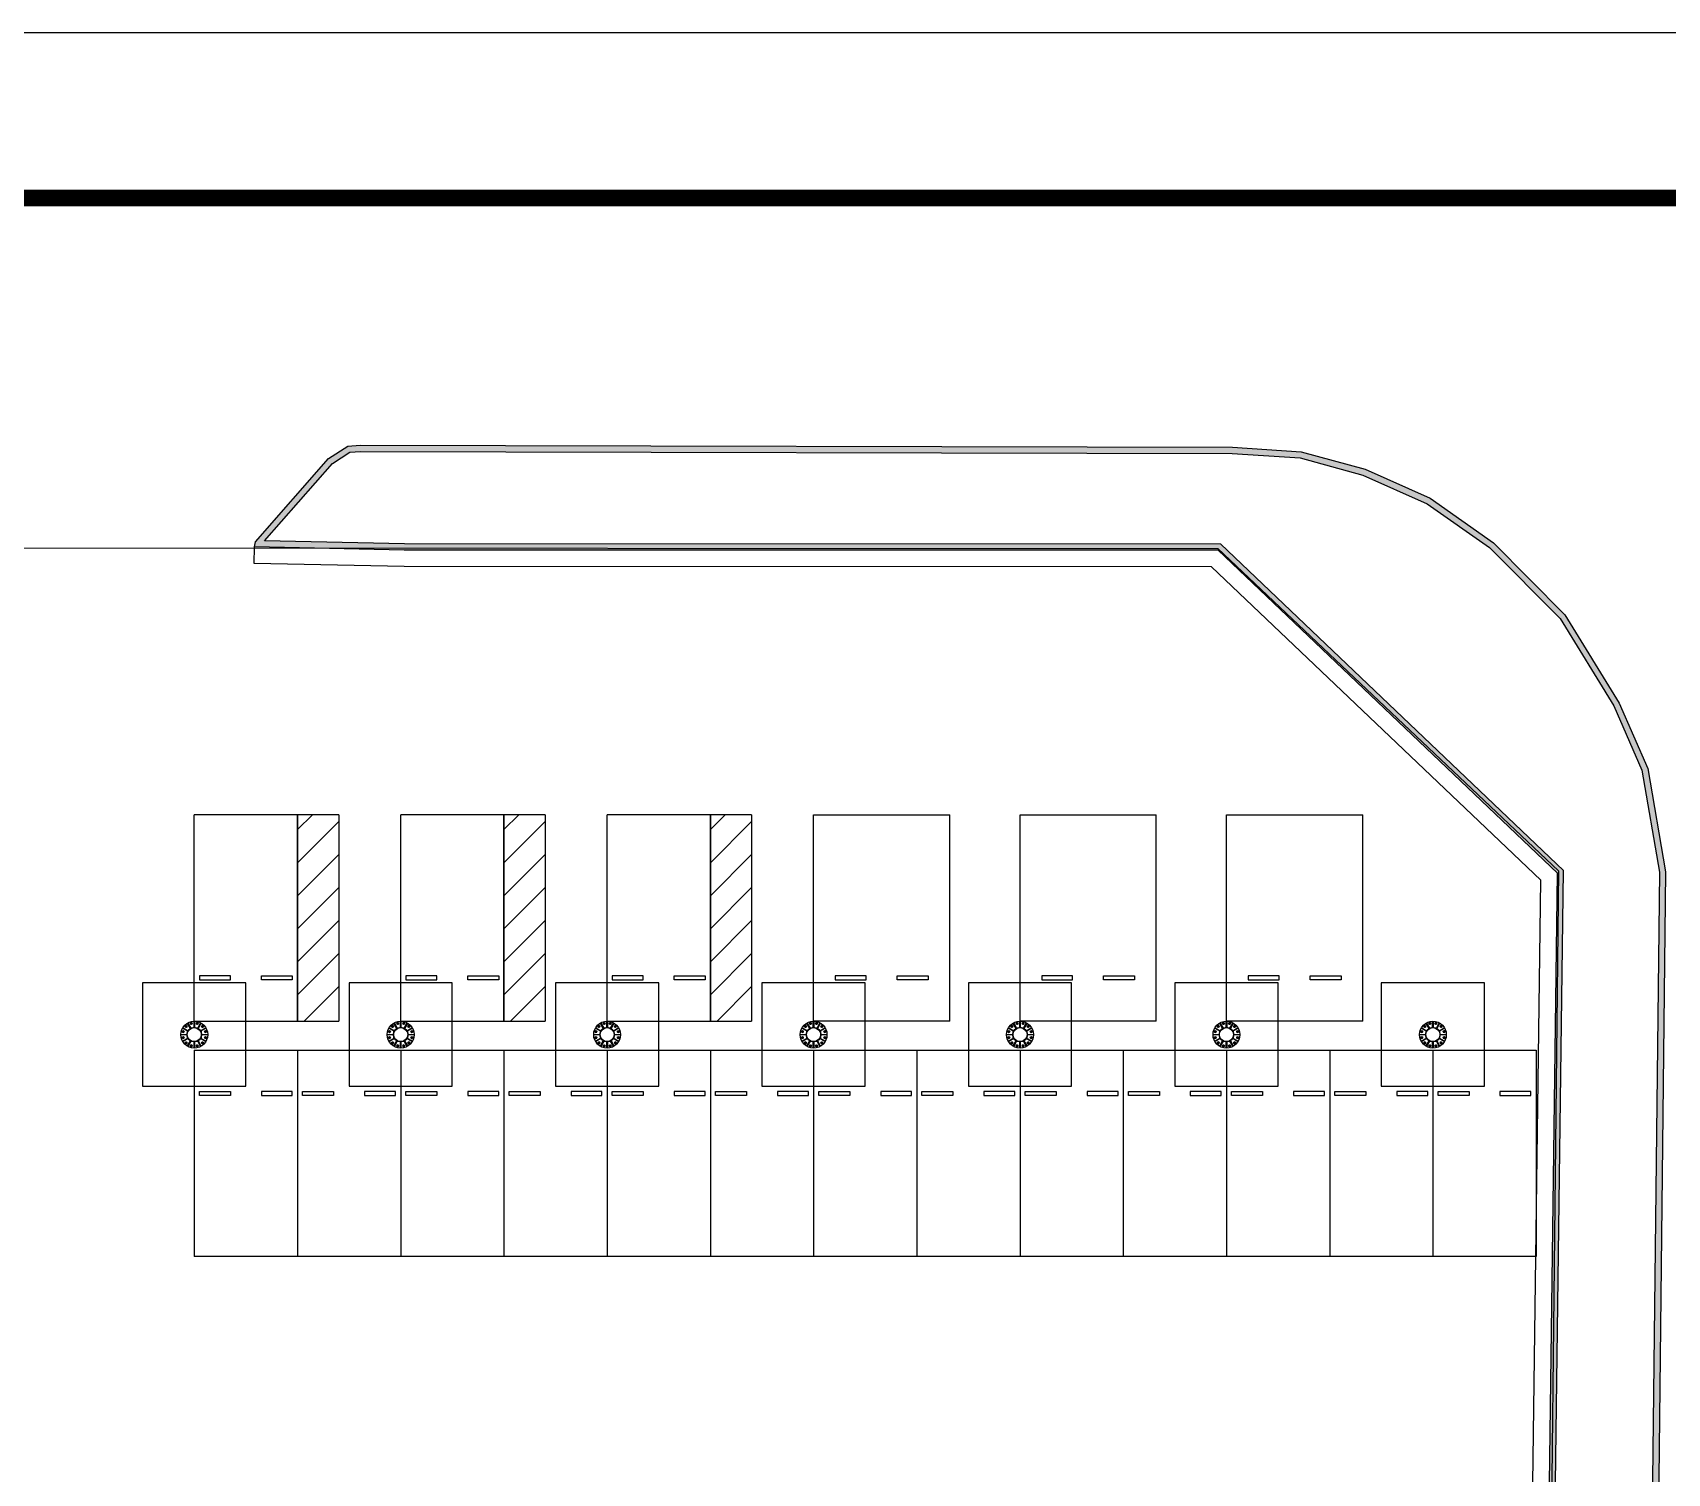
# Model space of a CAD drawing. Header units: millimetres. Extents: x 10297564 to 11610295, y -9287743 to -8409454.
# Drawn here: x 10439877 to 10479468, y -8875463 to -8840588 of the extents above; entities that cross this region are included whole.
import ezdxf

# ---------------------------------------------------------------- set-up
doc = ezdxf.new("R2010")
doc.units = ezdxf.units.MM
doc.header["$LTSCALE"] = 100
for name, color, linetype in [('BOX', 7, 'Continuous'), ('BOX_Def', 8, 'Continuous'), ('E-BACK', 8, 'Continuous')]:
    doc.layers.add(name, color=color, linetype=linetype)
doc.layers.add('TITLE', color=7, linetype='Continuous', lineweight=0)

# ---------------------------------------------------------------- blocks, each defined once
blk = doc.blocks.new('A$C78AD5414')
at = {"layer": 'BOX', "const_width": 2}
blk.add_lwpolyline([(40, 20), (40, 574), (811, 574), (811, 20)], close=True, dxfattribs=at)
at = {"layer": 'BOX_Def'}
blk.add_lwpolyline([(0, 0), (841, 0), (841, 594), (0, 594)], close=True, dxfattribs=at)
blk = doc.blocks.new('ANCHOR_BOLT-PLAN-M24')
at = {"layer": 'E-BACK'}
for p, q in [((-26, 0), (26, 0)), ((-20, -4), (-18, 3)), ((0, 21), (-18, 10)), ((-18, 10), (-18, -10)), ((-13, 16), (-15, 12)), ((-13, 16), (-6, 17)), ((0, 26), (0, -26)), ((18, 10), (0, 21)), ((7, 20), (3, 19)), ((7, 20), (12, 14)), ((18, -10), (18, 10)), ((20, 4), (18, 7)), ((20, 4), (18, -3)), ((-20, -4), (-18, -7)), ((-18, -10), (0, -21)), ((-7, -20), (-12, -14)), ((-7, -20), (-3, -19)), ((0, -21), (18, -10)), ((13, -16), (6, -17)), ((13, -16), (15, -12))]:
    blk.add_line(p, q, dxfattribs=at)
for radius in [22, 12]:
    blk.add_circle((0, 0), radius, dxfattribs=at)
blk = doc.blocks.new('Arrow_Circle')
blk.add_circle((0, 0), 1)

msp = doc.modelspace()

# ---------------------------------------------------------------- hatches: boundary and pattern name
at = {"layer": 'E-BACK'}
h = msp.add_hatch(color=256, dxfattribs=at)
h.dxf.hatch_style = 1
h.paths.add_polyline_path([(10418572.2, -8914625.2), (10416959.7, -8912616.9), (10417001.9, -8912461.9), (10451613.7, -8912395.1), (10470592, -8912374.1), (10476259.3, -8906553.1), (10476399.4, -8893426), (10476594.8, -8877103.4), (10476805.5, -8860934.7), (10468592, -8853118.2), (10448878, -8853111.4), (10445253.4, -8853037.1), (10445273, -8852913), (10447039.7, -8850898.9), (10447512.2, -8850594.9), (10447809.8, -8850575.3), (10468934, -8850621.4), (10470601, -8850730.4), (10472146.4, -8851157.4), (10473722.2, -8851858.4), (10475254.8, -8852934.4), (10476987.6, -8854677.7), (10478304.7, -8856815.2), (10478993.6, -8858399.6), (10479425.1, -8860899), (10479244.2, -8877289.2), (10479083, -8893505.7), (10478929.7, -8906569.4), (10478754.5, -8908493), (10478149.5, -8910459.3), (10477095.7, -8912116), (10475634.7, -8913426.6), (10474291.3, -8914218.2), (10472878.5, -8914676.3), (10471873.1, -8914800.4), (10451463.6, -8914929.9), (10419302.2, -8914945.6), (10418810.5, -8914769)])
h.paths.add_polyline_path([(10418672.4, -8914510.5), (10417147.8, -8912611.6), (10451613.9, -8912545.1), (10470655.4, -8912524.1), (10476408.7, -8906614.7), (10476549.4, -8893427.7), (10476744.8, -8877105.2), (10476956.3, -8860871.2), (10468651.9, -8852968.2), (10448879.6, -8852961.4), (10445491, -8852891.9), (10447138.5, -8851013.6), (10447560.7, -8850742), (10447814.6, -8850725.3), (10468928.9, -8850771.4), (10470575.8, -8850879), (10472095.7, -8851299), (10473647.9, -8851989.5), (10475157.7, -8853049.6), (10476869, -8854771.2), (10478171.4, -8856884.8), (10478848.9, -8858442.8), (10479274.9, -8860911), (10479094.2, -8877287.7), (10478933.1, -8893504.1), (10478779.8, -8906561.7), (10478606.5, -8908463.8), (10478012.1, -8910395.9), (10476980.2, -8912018.1), (10475545.7, -8913305), (10474229.4, -8914080.6), (10472845.9, -8914529.2), (10471863.4, -8914650.5), (10451463.1, -8914779.9), (10419328.3, -8914795.6), (10418875.3, -8914632.8)], flags=16)

# ---------------------------------------------------------------- linework, layer by layer
for p, q in [((10447039.7, -8850898.9), (10447512.2, -8850594.9)), ((10447138.5, -8851013.6), (10447560.7, -8850742)), ((10447512.2, -8850594.9), (10447809.8, -8850575.3)), ((10447560.7, -8850742), (10447814.6, -8850725.3)), ((10447809.8, -8850575.3), (10468934, -8850621.4)), ((10447814.6, -8850725.3), (10468928.9, -8850771.4)), ((10468928.9, -8850771.4), (10470575.8, -8850879)), ((10468934, -8850621.4), (10470601, -8850730.4)), ((10470601, -8850730.4), (10472146.4, -8851157.4)), ((10445273, -8852913), (10447039.7, -8850898.9)), ((10445491, -8852891.9), (10447138.5, -8851013.6)), ((10470575.8, -8850879), (10472095.7, -8851299)), ((10472146.4, -8851157.4), (10473722.2, -8851858.4)), ((10472095.7, -8851299), (10473647.9, -8851989.5)), ((10473647.9, -8851989.5), (10475157.7, -8853049.6)), ((10473722.2, -8851858.4), (10475254.8, -8852934.4)), ((10420250.9, -8853053.5), (10468580.8, -8853072.4)), ((10445245.2, -8853437), (10445253.4, -8853037.1)), ((10445253.4, -8853037.1), (10445273, -8852913)), ((10448878, -8853111.4), (10445253.4, -8853037.1)), ((10448879.6, -8852961.4), (10445491, -8852891.9)), ((10468592, -8853118.2), (10448878, -8853111.4)), ((10468651.9, -8852968.2), (10448879.6, -8852961.4)), ((10468580.8, -8853072.4), (10476832.5, -8860880.6)), ((10476805.5, -8860934.7), (10468592, -8853118.2)), ((10476956.3, -8860871.2), (10468651.9, -8852968.2)), ((10475157.7, -8853049.6), (10476869, -8854771.2)), ((10475254.8, -8852934.4), (10476987.6, -8854677.7)), ((10448873.9, -8853511.4), (10445245.2, -8853437)), ((10468432, -8853518.1), (10448873.9, -8853511.4)), ((10476403.2, -8861104.1), (10468432, -8853518.1)), ((10476869, -8854771.2), (10478171.4, -8856884.8)), ((10476987.6, -8854677.7), (10478304.7, -8856815.2)), ((10478171.4, -8856884.8), (10478848.9, -8858442.8)), ((10478304.7, -8856815.2), (10478993.6, -8858399.6)), ((10478848.9, -8858442.8), (10479274.9, -8860911)), ((10478993.6, -8858399.6), (10479425.1, -8860899)), ((10476194.8, -8877098.4), (10476403.2, -8861104.1)), ((10476832.5, -8860880.6), (10476336.4, -8906458.5)), ((10476594.8, -8877103.4), (10476805.5, -8860934.7)), ((10476744.8, -8877105.2), (10476956.3, -8860871.2)), ((10479274.9, -8860911), (10479094.2, -8877287.7)), ((10479425.1, -8860899), (10479244.2, -8877289.2))]:
    msp.add_line(p, q, dxfattribs=at)
at = {"layer": 'E-BACK', "linetype": 'ByBlock', "ltscale": 1.8}
for p, q in [((10447290.3, -8859518.1), (10443790.3, -8859518.1)), ((10443790.3, -8864518.1), (10443790.3, -8859518.1)), ((10446290.3, -8864518.1), (10446290.3, -8859518.1)), ((10452290.3, -8859518.1), (10448790.3, -8859518.1)), ((10448790.3, -8864518.1), (10448790.3, -8859518.1)), ((10451290.3, -8864518.1), (10451290.3, -8859518.1)), ((10457290.3, -8859518.1), (10453790.3, -8859518.1)), ((10453790.3, -8864518.1), (10453790.3, -8859518.1)), ((10456290.3, -8864518.1), (10456290.3, -8859518.1)), ((10458790.3, -8859518.1), (10462090.3, -8859518.1)), ((10458790.3, -8864518.1), (10458790.3, -8859518.1)), ((10462090.3, -8864518.1), (10462090.3, -8859518.1)), ((10463790.3, -8859518.1), (10467090.3, -8859518.1)), ((10463790.3, -8864518.1), (10463790.3, -8859518.1)), ((10467090.3, -8864518.1), (10467090.3, -8859518.1)), ((10468790.3, -8859518.1), (10472090.3, -8859518.1)), ((10468790.3, -8864518.1), (10468790.3, -8859518.1)), ((10472090.3, -8864518.1), (10472090.3, -8859518.1)), ((10444665.3, -8863418.1), (10443915.3, -8863418.1)), ((10443915.3, -8863418.1), (10443915.3, -8863518.1)), ((10444665.3, -8863518.1), (10444665.3, -8863418.1)), ((10445415.3, -8863418.1), (10446165.3, -8863418.1)), ((10445415.3, -8863518.1), (10445415.3, -8863418.1)), ((10446165.3, -8863418.1), (10446165.3, -8863518.1)), ((10449665.3, -8863418.1), (10448915.3, -8863418.1)), ((10448915.3, -8863418.1), (10448915.3, -8863518.1)), ((10449665.3, -8863518.1), (10449665.3, -8863418.1)), ((10450415.3, -8863418.1), (10451165.3, -8863418.1)), ((10450415.3, -8863518.1), (10450415.3, -8863418.1)), ((10451165.3, -8863418.1), (10451165.3, -8863518.1)), ((10454665.3, -8863418.1), (10453915.3, -8863418.1)), ((10453915.3, -8863418.1), (10453915.3, -8863518.1)), ((10454665.3, -8863518.1), (10454665.3, -8863418.1)), ((10455415.3, -8863418.1), (10456165.3, -8863418.1)), ((10455415.3, -8863518.1), (10455415.3, -8863418.1)), ((10456165.3, -8863418.1), (10456165.3, -8863518.1)), ((10460065.3, -8863418.1), (10459315.3, -8863418.1)), ((10459315.3, -8863418.1), (10459315.3, -8863518.1)), ((10460065.3, -8863518.1), (10460065.3, -8863418.1)), ((10460815.3, -8863418.1), (10461565.3, -8863418.1)), ((10460815.3, -8863518.1), (10460815.3, -8863418.1)), ((10461565.3, -8863418.1), (10461565.3, -8863518.1)), ((10465065.3, -8863418.1), (10464315.3, -8863418.1)), ((10464315.3, -8863418.1), (10464315.3, -8863518.1)), ((10465065.3, -8863518.1), (10465065.3, -8863418.1)), ((10465815.3, -8863418.1), (10466565.3, -8863418.1)), ((10465815.3, -8863518.1), (10465815.3, -8863418.1)), ((10466565.3, -8863418.1), (10466565.3, -8863518.1)), ((10470065.3, -8863418.1), (10469315.3, -8863418.1)), ((10469315.3, -8863418.1), (10469315.3, -8863518.1)), ((10470065.3, -8863518.1), (10470065.3, -8863418.1)), ((10470815.3, -8863418.1), (10471565.3, -8863418.1)), ((10470815.3, -8863518.1), (10470815.3, -8863418.1)), ((10471565.3, -8863418.1), (10471565.3, -8863518.1)), ((10443915.3, -8863518.1), (10444665.3, -8863518.1)), ((10446165.3, -8863518.1), (10445415.3, -8863518.1)), ((10448915.3, -8863518.1), (10449665.3, -8863518.1)), ((10451165.3, -8863518.1), (10450415.3, -8863518.1)), ((10453915.3, -8863518.1), (10454665.3, -8863518.1)), ((10456165.3, -8863518.1), (10455415.3, -8863518.1)), ((10459315.3, -8863518.1), (10460065.3, -8863518.1)), ((10461565.3, -8863518.1), (10460815.3, -8863518.1)), ((10464315.3, -8863518.1), (10465065.3, -8863518.1)), ((10466565.3, -8863518.1), (10465815.3, -8863518.1)), ((10469315.3, -8863518.1), (10470065.3, -8863518.1)), ((10471565.3, -8863518.1), (10470815.3, -8863518.1)), ((10443790.3, -8864518.1), (10447290.3, -8864518.1)), ((10448790.3, -8864518.1), (10452290.3, -8864518.1)), ((10453790.3, -8864518.1), (10457290.3, -8864518.1)), ((10462090.3, -8864518.1), (10458790.3, -8864518.1)), ((10467090.3, -8864518.1), (10463790.3, -8864518.1)), ((10472090.3, -8864518.1), (10468790.3, -8864518.1)), ((10443790.3, -8865218.1), (10446290.3, -8865218.1)), ((10443790.3, -8865218.1), (10443790.3, -8870218.1)), ((10446290.3, -8865218.1), (10448790.3, -8865218.1)), ((10446290.3, -8865218.1), (10446290.3, -8870218.1)), ((10446290.3, -8865218.1), (10446290.3, -8870218.1)), ((10448790.3, -8865218.1), (10451290.3, -8865218.1)), ((10448790.3, -8865218.1), (10448790.3, -8870218.1)), ((10448790.3, -8865218.1), (10448790.3, -8870218.1)), ((10451290.3, -8865218.1), (10453790.3, -8865218.1)), ((10451290.3, -8865218.1), (10451290.3, -8870218.1)), ((10451290.3, -8865218.1), (10451290.3, -8870218.1)), ((10453790.3, -8865218.1), (10456290.3, -8865218.1)), ((10453790.3, -8865218.1), (10453790.3, -8870218.1)), ((10453790.3, -8865218.1), (10453790.3, -8870218.1)), ((10456290.3, -8865218.1), (10458790.3, -8865218.1)), ((10456290.3, -8865218.1), (10456290.3, -8870218.1)), ((10456290.3, -8865218.1), (10456290.3, -8870218.1)), ((10458790.3, -8865218.1), (10461290.3, -8865218.1)), ((10458790.3, -8865218.1), (10458790.3, -8870218.1)), ((10458790.3, -8865218.1), (10458790.3, -8870218.1)), ((10461290.3, -8865218.1), (10461290.3, -8870218.1)), ((10461290.3, -8865218.1), (10463790.3, -8865218.1)), ((10461290.3, -8865218.1), (10461290.3, -8870218.1)), ((10463790.3, -8865218.1), (10466290.3, -8865218.1)), ((10463790.3, -8865218.1), (10463790.3, -8870218.1)), ((10463790.3, -8865218.1), (10463790.3, -8870218.1)), ((10466290.3, -8865218.1), (10466290.3, -8870218.1)), ((10466290.3, -8865218.1), (10468790.3, -8865218.1)), ((10466290.3, -8865218.1), (10466290.3, -8870218.1)), ((10468790.3, -8865218.1), (10468790.3, -8870218.1)), ((10468790.3, -8865218.1), (10471290.3, -8865218.1)), ((10468790.3, -8865218.1), (10468790.3, -8870218.1)), ((10471290.3, -8865218.1), (10471290.3, -8870218.1)), ((10471290.3, -8865218.1), (10473790.3, -8865218.1)), ((10471290.3, -8865218.1), (10471290.3, -8870218.1)), ((10473790.3, -8865218.1), (10476290.3, -8865218.1)), ((10473790.3, -8865218.1), (10473790.3, -8870218.1)), ((10473790.3, -8865218.1), (10473790.3, -8870218.1)), ((10476290.3, -8865218.1), (10476290.3, -8870218.1)), ((10443915.3, -8866318.1), (10443915.3, -8866218.1)), ((10443915.3, -8866218.1), (10444665.3, -8866218.1)), ((10444665.3, -8866218.1), (10444665.3, -8866318.1)), ((10446165.3, -8866218.1), (10445415.3, -8866218.1)), ((10445415.3, -8866218.1), (10445415.3, -8866318.1)), ((10446165.3, -8866318.1), (10446165.3, -8866218.1)), ((10446415.3, -8866318.1), (10446415.3, -8866218.1)), ((10446415.3, -8866218.1), (10447165.3, -8866218.1)), ((10447165.3, -8866218.1), (10447165.3, -8866318.1)), ((10448665.3, -8866218.1), (10447915.3, -8866218.1)), ((10447915.3, -8866218.1), (10447915.3, -8866318.1)), ((10448665.3, -8866318.1), (10448665.3, -8866218.1)), ((10448915.3, -8866318.1), (10448915.3, -8866218.1)), ((10448915.3, -8866218.1), (10449665.3, -8866218.1)), ((10449665.3, -8866218.1), (10449665.3, -8866318.1)), ((10451165.3, -8866218.1), (10450415.3, -8866218.1)), ((10450415.3, -8866218.1), (10450415.3, -8866318.1)), ((10451165.3, -8866318.1), (10451165.3, -8866218.1)), ((10451415.3, -8866318.1), (10451415.3, -8866218.1)), ((10451415.3, -8866218.1), (10452165.3, -8866218.1)), ((10452165.3, -8866218.1), (10452165.3, -8866318.1)), ((10453665.3, -8866218.1), (10452915.3, -8866218.1)), ((10452915.3, -8866218.1), (10452915.3, -8866318.1)), ((10453665.3, -8866318.1), (10453665.3, -8866218.1)), ((10453915.3, -8866318.1), (10453915.3, -8866218.1)), ((10453915.3, -8866218.1), (10454665.3, -8866218.1)), ((10454665.3, -8866218.1), (10454665.3, -8866318.1)), ((10456165.3, -8866218.1), (10455415.3, -8866218.1)), ((10455415.3, -8866218.1), (10455415.3, -8866318.1)), ((10456165.3, -8866318.1), (10456165.3, -8866218.1)), ((10456415.3, -8866318.1), (10456415.3, -8866218.1)), ((10456415.3, -8866218.1), (10457165.3, -8866218.1)), ((10457165.3, -8866218.1), (10457165.3, -8866318.1)), ((10458665.3, -8866218.1), (10457915.3, -8866218.1)), ((10457915.3, -8866218.1), (10457915.3, -8866318.1)), ((10458665.3, -8866318.1), (10458665.3, -8866218.1)), ((10458915.3, -8866318.1), (10458915.3, -8866218.1)), ((10458915.3, -8866218.1), (10459665.3, -8866218.1)), ((10459665.3, -8866218.1), (10459665.3, -8866318.1)), ((10461165.3, -8866218.1), (10460415.3, -8866218.1)), ((10460415.3, -8866218.1), (10460415.3, -8866318.1)), ((10461165.3, -8866318.1), (10461165.3, -8866218.1)), ((10461415.3, -8866318.1), (10461415.3, -8866218.1)), ((10461415.3, -8866218.1), (10462165.3, -8866218.1)), ((10462165.3, -8866218.1), (10462165.3, -8866318.1)), ((10463665.3, -8866218.1), (10462915.3, -8866218.1)), ((10462915.3, -8866218.1), (10462915.3, -8866318.1)), ((10463665.3, -8866318.1), (10463665.3, -8866218.1)), ((10463915.3, -8866318.1), (10463915.3, -8866218.1)), ((10463915.3, -8866218.1), (10464665.3, -8866218.1)), ((10464665.3, -8866218.1), (10464665.3, -8866318.1)), ((10466165.3, -8866218.1), (10465415.3, -8866218.1)), ((10465415.3, -8866218.1), (10465415.3, -8866318.1)), ((10466165.3, -8866318.1), (10466165.3, -8866218.1)), ((10466415.3, -8866318.1), (10466415.3, -8866218.1)), ((10466415.3, -8866218.1), (10467165.3, -8866218.1)), ((10467165.3, -8866218.1), (10467165.3, -8866318.1)), ((10468665.3, -8866218.1), (10467915.3, -8866218.1)), ((10467915.3, -8866218.1), (10467915.3, -8866318.1)), ((10468665.3, -8866318.1), (10468665.3, -8866218.1)), ((10468915.3, -8866318.1), (10468915.3, -8866218.1)), ((10468915.3, -8866218.1), (10469665.3, -8866218.1)), ((10469665.3, -8866218.1), (10469665.3, -8866318.1)), ((10471165.3, -8866218.1), (10470415.3, -8866218.1)), ((10470415.3, -8866218.1), (10470415.3, -8866318.1)), ((10471165.3, -8866318.1), (10471165.3, -8866218.1)), ((10471415.3, -8866318.1), (10471415.3, -8866218.1)), ((10471415.3, -8866218.1), (10472165.3, -8866218.1)), ((10472165.3, -8866218.1), (10472165.3, -8866318.1)), ((10473665.3, -8866218.1), (10472915.3, -8866218.1)), ((10472915.3, -8866218.1), (10472915.3, -8866318.1)), ((10473665.3, -8866318.1), (10473665.3, -8866218.1)), ((10473915.3, -8866318.1), (10473915.3, -8866218.1)), ((10473915.3, -8866218.1), (10474665.3, -8866218.1)), ((10474665.3, -8866218.1), (10474665.3, -8866318.1)), ((10476165.3, -8866218.1), (10475415.3, -8866218.1)), ((10475415.3, -8866218.1), (10475415.3, -8866318.1)), ((10476165.3, -8866318.1), (10476165.3, -8866218.1)), ((10444665.3, -8866318.1), (10443915.3, -8866318.1)), ((10445415.3, -8866318.1), (10446165.3, -8866318.1)), ((10447165.3, -8866318.1), (10446415.3, -8866318.1)), ((10447915.3, -8866318.1), (10448665.3, -8866318.1)), ((10449665.3, -8866318.1), (10448915.3, -8866318.1)), ((10450415.3, -8866318.1), (10451165.3, -8866318.1)), ((10452165.3, -8866318.1), (10451415.3, -8866318.1)), ((10452915.3, -8866318.1), (10453665.3, -8866318.1)), ((10454665.3, -8866318.1), (10453915.3, -8866318.1)), ((10455415.3, -8866318.1), (10456165.3, -8866318.1)), ((10457165.3, -8866318.1), (10456415.3, -8866318.1)), ((10457915.3, -8866318.1), (10458665.3, -8866318.1)), ((10459665.3, -8866318.1), (10458915.3, -8866318.1)), ((10460415.3, -8866318.1), (10461165.3, -8866318.1)), ((10462165.3, -8866318.1), (10461415.3, -8866318.1)), ((10462915.3, -8866318.1), (10463665.3, -8866318.1)), ((10464665.3, -8866318.1), (10463915.3, -8866318.1)), ((10465415.3, -8866318.1), (10466165.3, -8866318.1)), ((10467165.3, -8866318.1), (10466415.3, -8866318.1)), ((10467915.3, -8866318.1), (10468665.3, -8866318.1)), ((10469665.3, -8866318.1), (10468915.3, -8866318.1)), ((10470415.3, -8866318.1), (10471165.3, -8866318.1)), ((10472165.3, -8866318.1), (10471415.3, -8866318.1)), ((10472915.3, -8866318.1), (10473665.3, -8866318.1)), ((10474665.3, -8866318.1), (10473915.3, -8866318.1)), ((10475415.3, -8866318.1), (10476165.3, -8866318.1)), ((10446290.3, -8870218.1), (10443790.3, -8870218.1)), ((10448790.3, -8870218.1), (10446290.3, -8870218.1)), ((10451290.3, -8870218.1), (10448790.3, -8870218.1)), ((10453790.3, -8870218.1), (10451290.3, -8870218.1)), ((10456290.3, -8870218.1), (10453790.3, -8870218.1)), ((10458790.3, -8870218.1), (10456290.3, -8870218.1)), ((10461290.3, -8870218.1), (10458790.3, -8870218.1)), ((10463790.3, -8870218.1), (10461290.3, -8870218.1)), ((10466290.3, -8870218.1), (10463790.3, -8870218.1)), ((10468790.3, -8870218.1), (10466290.3, -8870218.1)), ((10471290.3, -8870218.1), (10468790.3, -8870218.1)), ((10473790.3, -8870218.1), (10471290.3, -8870218.1)), ((10476290.3, -8870218.1), (10473790.3, -8870218.1))]:
    msp.add_line(p, q, dxfattribs=at)
at = {"layer": 'E-BACK', "ltscale": 1.8}
for p, q in [((10446290.3, -8859518.1), (10446290.3, -8864518.1)), ((10446290.3, -8859880.7), (10446652.9, -8859518.1)), ((10447290.3, -8859518.1), (10447290.3, -8864518.1)), ((10451290.3, -8859518.1), (10451290.3, -8864518.1)), ((10451290.3, -8859880.7), (10451652.9, -8859518.1)), ((10452290.3, -8859518.1), (10452290.3, -8864518.1)), ((10456290.3, -8859518.1), (10456290.3, -8864518.1)), ((10456290.3, -8859880.7), (10456652.9, -8859518.1)), ((10457290.3, -8859518.1), (10457290.3, -8864518.1)), ((10446290.3, -8860680.7), (10447290.3, -8859680.7)), ((10451290.3, -8860680.7), (10452290.3, -8859680.7)), ((10456290.3, -8860680.7), (10457290.3, -8859680.7)), ((10446290.3, -8861480.7), (10447290.3, -8860480.7)), ((10451290.3, -8861480.7), (10452290.3, -8860480.7)), ((10456290.3, -8861480.7), (10457290.3, -8860480.7)), ((10446290.3, -8862280.7), (10447290.3, -8861280.7)), ((10451290.3, -8862280.7), (10452290.3, -8861280.7)), ((10456290.3, -8862280.7), (10457290.3, -8861280.7)), ((10446290.3, -8863080.7), (10447290.3, -8862080.7)), ((10451290.3, -8863080.7), (10452290.3, -8862080.7)), ((10456290.3, -8863080.7), (10457290.3, -8862080.7)), ((10446290.3, -8863880.7), (10447290.3, -8862880.7)), ((10451290.3, -8863880.7), (10452290.3, -8862880.7)), ((10456290.3, -8863880.7), (10457290.3, -8862880.7)), ((10446452.9, -8864518.1), (10447290.3, -8863680.7)), ((10451452.9, -8864518.1), (10452290.3, -8863680.7)), ((10456452.9, -8864518.1), (10457290.3, -8863680.7))]:
    msp.add_line(p, q, dxfattribs=at)
at = {"layer": 'E-BACK'}
for points in [[(10442540.3, -8866093.1), (10445040.3, -8866093.1), (10445040.3, -8863593.1), (10442540.3, -8863593.1)], [(10447540.3, -8866093.1), (10450040.3, -8866093.1), (10450040.3, -8863593.1), (10447540.3, -8863593.1)], [(10452540.3, -8866093.1), (10455040.3, -8866093.1), (10455040.3, -8863593.1), (10452540.3, -8863593.1)], [(10457540.3, -8866093.1), (10460040.3, -8866093.1), (10460040.3, -8863593.1), (10457540.3, -8863593.1)], [(10462540.3, -8866093.1), (10465040.3, -8866093.1), (10465040.3, -8863593.1), (10462540.3, -8863593.1)], [(10467540.3, -8866093.1), (10470040.3, -8866093.1), (10470040.3, -8863593.1), (10467540.3, -8863593.1)], [(10472540.3, -8866093.1), (10475040.3, -8866093.1), (10475040.3, -8863593.1), (10472540.3, -8863593.1)]]:
    msp.add_lwpolyline(points, close=True, dxfattribs=at)
for points in [[(10443639.3, -8864749), (10443633.3, -8864759.4), (10443514.5, -8864690.8), (10443520.5, -8864680.4), (10443639.3, -8864749)], [(10443706.6, -8864686.1), (10443696.2, -8864692.1), (10443627.6, -8864573.3), (10443638, -8864567.3), (10443706.6, -8864686.1)], [(10443796.3, -8864665.3), (10443784.3, -8864665.3), (10443784.3, -8864528.1), (10443796.3, -8864528.1), (10443796.3, -8864665.3)], [(10443884.4, -8864692.1), (10443874, -8864686.1), (10443942.6, -8864567.3), (10443953, -8864573.3), (10443884.4, -8864692.1)], [(10443947.3, -8864759.4), (10443941.3, -8864749), (10444060.1, -8864680.4), (10444066.1, -8864690.8), (10443947.3, -8864759.4)], [(10448639.3, -8864749), (10448633.3, -8864759.4), (10448514.5, -8864690.8), (10448520.5, -8864680.4), (10448639.3, -8864749)], [(10448706.6, -8864686.1), (10448696.2, -8864692.1), (10448627.6, -8864573.3), (10448638, -8864567.3), (10448706.6, -8864686.1)], [(10448796.3, -8864665.3), (10448784.3, -8864665.3), (10448784.3, -8864528.1), (10448796.3, -8864528.1), (10448796.3, -8864665.3)], [(10448884.4, -8864692.1), (10448874, -8864686.1), (10448942.6, -8864567.3), (10448953, -8864573.3), (10448884.4, -8864692.1)], [(10448947.3, -8864759.4), (10448941.3, -8864749), (10449060.1, -8864680.4), (10449066.1, -8864690.8), (10448947.3, -8864759.4)], [(10453639.3, -8864749), (10453633.3, -8864759.4), (10453514.5, -8864690.8), (10453520.5, -8864680.4), (10453639.3, -8864749)], [(10453706.6, -8864686.1), (10453696.2, -8864692.1), (10453627.6, -8864573.3), (10453638, -8864567.3), (10453706.6, -8864686.1)], [(10453796.3, -8864665.3), (10453784.3, -8864665.3), (10453784.3, -8864528.1), (10453796.3, -8864528.1), (10453796.3, -8864665.3)], [(10453884.4, -8864692.1), (10453874, -8864686.1), (10453942.6, -8864567.3), (10453953, -8864573.3), (10453884.4, -8864692.1)], [(10453947.3, -8864759.4), (10453941.3, -8864749), (10454060.1, -8864680.4), (10454066.1, -8864690.8), (10453947.3, -8864759.4)], [(10458639.3, -8864749), (10458633.3, -8864759.4), (10458514.5, -8864690.8), (10458520.5, -8864680.4), (10458639.3, -8864749)], [(10458706.6, -8864686.1), (10458696.2, -8864692.1), (10458627.6, -8864573.3), (10458638, -8864567.3), (10458706.6, -8864686.1)], [(10458796.3, -8864665.3), (10458784.3, -8864665.3), (10458784.3, -8864528.1), (10458796.3, -8864528.1), (10458796.3, -8864665.3)], [(10458884.4, -8864692.1), (10458874, -8864686.1), (10458942.6, -8864567.3), (10458953, -8864573.3), (10458884.4, -8864692.1)], [(10458947.3, -8864759.4), (10458941.3, -8864749), (10459060.1, -8864680.4), (10459066.1, -8864690.8), (10458947.3, -8864759.4)], [(10463639.3, -8864749), (10463633.3, -8864759.4), (10463514.5, -8864690.8), (10463520.5, -8864680.4), (10463639.3, -8864749)], [(10463706.6, -8864686.1), (10463696.2, -8864692.1), (10463627.6, -8864573.3), (10463638, -8864567.3), (10463706.6, -8864686.1)], [(10463796.3, -8864665.3), (10463784.3, -8864665.3), (10463784.3, -8864528.1), (10463796.3, -8864528.1), (10463796.3, -8864665.3)], [(10463884.4, -8864692.1), (10463874, -8864686.1), (10463942.6, -8864567.3), (10463953, -8864573.3), (10463884.4, -8864692.1)], [(10463947.3, -8864759.4), (10463941.3, -8864749), (10464060.1, -8864680.4), (10464066.1, -8864690.8), (10463947.3, -8864759.4)], [(10468639.3, -8864749), (10468633.3, -8864759.4), (10468514.5, -8864690.8), (10468520.5, -8864680.4), (10468639.3, -8864749)], [(10468706.6, -8864686.1), (10468696.2, -8864692.1), (10468627.6, -8864573.3), (10468638, -8864567.3), (10468706.6, -8864686.1)], [(10468796.3, -8864665.3), (10468784.3, -8864665.3), (10468784.3, -8864528.1), (10468796.3, -8864528.1), (10468796.3, -8864665.3)], [(10468884.4, -8864692.1), (10468874, -8864686.1), (10468942.6, -8864567.3), (10468953, -8864573.3), (10468884.4, -8864692.1)], [(10468947.3, -8864759.4), (10468941.3, -8864749), (10469060.1, -8864680.4), (10469066.1, -8864690.8), (10468947.3, -8864759.4)], [(10473639.3, -8864749), (10473633.3, -8864759.4), (10473514.5, -8864690.8), (10473520.5, -8864680.4), (10473639.3, -8864749)], [(10473706.6, -8864686.1), (10473696.2, -8864692.1), (10473627.6, -8864573.3), (10473638, -8864567.3), (10473706.6, -8864686.1)], [(10473796.3, -8864665.3), (10473784.3, -8864665.3), (10473784.3, -8864528.1), (10473796.3, -8864528.1), (10473796.3, -8864665.3)], [(10473884.4, -8864692.1), (10473874, -8864686.1), (10473942.6, -8864567.3), (10473953, -8864573.3), (10473884.4, -8864692.1)], [(10473947.3, -8864759.4), (10473941.3, -8864749), (10474060.1, -8864680.4), (10474066.1, -8864690.8), (10473947.3, -8864759.4)], [(10443612.5, -8864837.1), (10443612.5, -8864849.1), (10443475.3, -8864849.1), (10443475.3, -8864837.1), (10443612.5, -8864837.1)], [(10443633.3, -8864926.8), (10443639.3, -8864937.2), (10443520.5, -8865005.8), (10443514.5, -8864995.4), (10443633.3, -8864926.8)], [(10443696.2, -8864994.1), (10443706.6, -8865000.1), (10443638, -8865118.9), (10443627.6, -8865112.9), (10443696.2, -8864994.1)], [(10443784.3, -8865020.9), (10443796.3, -8865020.9), (10443796.3, -8865158.1), (10443784.3, -8865158.1), (10443784.3, -8865020.9)], [(10443874, -8865000.1), (10443884.4, -8864994.1), (10443953, -8865112.9), (10443942.6, -8865118.9), (10443874, -8865000.1)], [(10443941.3, -8864937.2), (10443947.3, -8864926.8), (10444066.1, -8864995.4), (10444060.1, -8865005.8), (10443941.3, -8864937.2)], [(10443968.1, -8864849.1), (10443968.1, -8864837.1), (10444105.3, -8864837.1), (10444105.3, -8864849.1), (10443968.1, -8864849.1)], [(10448612.5, -8864837.1), (10448612.5, -8864849.1), (10448475.3, -8864849.1), (10448475.3, -8864837.1), (10448612.5, -8864837.1)], [(10448633.3, -8864926.8), (10448639.3, -8864937.2), (10448520.5, -8865005.8), (10448514.5, -8864995.4), (10448633.3, -8864926.8)], [(10448696.2, -8864994.1), (10448706.6, -8865000.1), (10448638, -8865118.9), (10448627.6, -8865112.9), (10448696.2, -8864994.1)], [(10448784.3, -8865020.9), (10448796.3, -8865020.9), (10448796.3, -8865158.1), (10448784.3, -8865158.1), (10448784.3, -8865020.9)], [(10448874, -8865000.1), (10448884.4, -8864994.1), (10448953, -8865112.9), (10448942.6, -8865118.9), (10448874, -8865000.1)], [(10448941.3, -8864937.2), (10448947.3, -8864926.8), (10449066.1, -8864995.4), (10449060.1, -8865005.8), (10448941.3, -8864937.2)], [(10448968.1, -8864849.1), (10448968.1, -8864837.1), (10449105.3, -8864837.1), (10449105.3, -8864849.1), (10448968.1, -8864849.1)], [(10453612.5, -8864837.1), (10453612.5, -8864849.1), (10453475.3, -8864849.1), (10453475.3, -8864837.1), (10453612.5, -8864837.1)], [(10453633.3, -8864926.8), (10453639.3, -8864937.2), (10453520.5, -8865005.8), (10453514.5, -8864995.4), (10453633.3, -8864926.8)], [(10453696.2, -8864994.1), (10453706.6, -8865000.1), (10453638, -8865118.9), (10453627.6, -8865112.9), (10453696.2, -8864994.1)], [(10453784.3, -8865020.9), (10453796.3, -8865020.9), (10453796.3, -8865158.1), (10453784.3, -8865158.1), (10453784.3, -8865020.9)], [(10453874, -8865000.1), (10453884.4, -8864994.1), (10453953, -8865112.9), (10453942.6, -8865118.9), (10453874, -8865000.1)], [(10453941.3, -8864937.2), (10453947.3, -8864926.8), (10454066.1, -8864995.4), (10454060.1, -8865005.8), (10453941.3, -8864937.2)], [(10453968.1, -8864849.1), (10453968.1, -8864837.1), (10454105.3, -8864837.1), (10454105.3, -8864849.1), (10453968.1, -8864849.1)], [(10458612.5, -8864837.1), (10458612.5, -8864849.1), (10458475.3, -8864849.1), (10458475.3, -8864837.1), (10458612.5, -8864837.1)], [(10458633.3, -8864926.8), (10458639.3, -8864937.2), (10458520.5, -8865005.8), (10458514.5, -8864995.4), (10458633.3, -8864926.8)], [(10458696.2, -8864994.1), (10458706.6, -8865000.1), (10458638, -8865118.9), (10458627.6, -8865112.9), (10458696.2, -8864994.1)], [(10458784.3, -8865020.9), (10458796.3, -8865020.9), (10458796.3, -8865158.1), (10458784.3, -8865158.1), (10458784.3, -8865020.9)], [(10458874, -8865000.1), (10458884.4, -8864994.1), (10458953, -8865112.9), (10458942.6, -8865118.9), (10458874, -8865000.1)], [(10458941.3, -8864937.2), (10458947.3, -8864926.8), (10459066.1, -8864995.4), (10459060.1, -8865005.8), (10458941.3, -8864937.2)], [(10458968.1, -8864849.1), (10458968.1, -8864837.1), (10459105.3, -8864837.1), (10459105.3, -8864849.1), (10458968.1, -8864849.1)], [(10463612.5, -8864837.1), (10463612.5, -8864849.1), (10463475.3, -8864849.1), (10463475.3, -8864837.1), (10463612.5, -8864837.1)], [(10463633.3, -8864926.8), (10463639.3, -8864937.2), (10463520.5, -8865005.8), (10463514.5, -8864995.4), (10463633.3, -8864926.8)], [(10463696.2, -8864994.1), (10463706.6, -8865000.1), (10463638, -8865118.9), (10463627.6, -8865112.9), (10463696.2, -8864994.1)], [(10463784.3, -8865020.9), (10463796.3, -8865020.9), (10463796.3, -8865158.1), (10463784.3, -8865158.1), (10463784.3, -8865020.9)], [(10463874, -8865000.1), (10463884.4, -8864994.1), (10463953, -8865112.9), (10463942.6, -8865118.9), (10463874, -8865000.1)], [(10463941.3, -8864937.2), (10463947.3, -8864926.8), (10464066.1, -8864995.4), (10464060.1, -8865005.8), (10463941.3, -8864937.2)], [(10463968.1, -8864849.1), (10463968.1, -8864837.1), (10464105.3, -8864837.1), (10464105.3, -8864849.1), (10463968.1, -8864849.1)], [(10468612.5, -8864837.1), (10468612.5, -8864849.1), (10468475.3, -8864849.1), (10468475.3, -8864837.1), (10468612.5, -8864837.1)], [(10468633.3, -8864926.8), (10468639.3, -8864937.2), (10468520.5, -8865005.8), (10468514.5, -8864995.4), (10468633.3, -8864926.8)], [(10468696.2, -8864994.1), (10468706.6, -8865000.1), (10468638, -8865118.9), (10468627.6, -8865112.9), (10468696.2, -8864994.1)], [(10468784.3, -8865020.9), (10468796.3, -8865020.9), (10468796.3, -8865158.1), (10468784.3, -8865158.1), (10468784.3, -8865020.9)], [(10468874, -8865000.1), (10468884.4, -8864994.1), (10468953, -8865112.9), (10468942.6, -8865118.9), (10468874, -8865000.1)], [(10468941.3, -8864937.2), (10468947.3, -8864926.8), (10469066.1, -8864995.4), (10469060.1, -8865005.8), (10468941.3, -8864937.2)], [(10468968.1, -8864849.1), (10468968.1, -8864837.1), (10469105.3, -8864837.1), (10469105.3, -8864849.1), (10468968.1, -8864849.1)], [(10473612.5, -8864837.1), (10473612.5, -8864849.1), (10473475.3, -8864849.1), (10473475.3, -8864837.1), (10473612.5, -8864837.1)], [(10473633.3, -8864926.8), (10473639.3, -8864937.2), (10473520.5, -8865005.8), (10473514.5, -8864995.4), (10473633.3, -8864926.8)], [(10473696.2, -8864994.1), (10473706.6, -8865000.1), (10473638, -8865118.9), (10473627.6, -8865112.9), (10473696.2, -8864994.1)], [(10473784.3, -8865020.9), (10473796.3, -8865020.9), (10473796.3, -8865158.1), (10473784.3, -8865158.1), (10473784.3, -8865020.9)], [(10473874, -8865000.1), (10473884.4, -8864994.1), (10473953, -8865112.9), (10473942.6, -8865118.9), (10473874, -8865000.1)], [(10473941.3, -8864937.2), (10473947.3, -8864926.8), (10474066.1, -8864995.4), (10474060.1, -8865005.8), (10473941.3, -8864937.2)], [(10473968.1, -8864849.1), (10473968.1, -8864837.1), (10474105.3, -8864837.1), (10474105.3, -8864849.1), (10473968.1, -8864849.1)]]:
    msp.add_lwpolyline(points, dxfattribs=at)
for centre, radius in [((10443790.3, -8864843.1), 325), ((10443790.3, -8864843.1), 177.8), ((10443790.3, -8864843.1), 169.8), ((10448790.3, -8864843.1), 325), ((10448790.3, -8864843.1), 177.8), ((10448790.3, -8864843.1), 169.8), ((10453790.3, -8864843.1), 325), ((10453790.3, -8864843.1), 177.8), ((10453790.3, -8864843.1), 169.8), ((10458790.3, -8864843.1), 325), ((10458790.3, -8864843.1), 177.8), ((10458790.3, -8864843.1), 169.8), ((10463790.3, -8864843.1), 325), ((10463790.3, -8864843.1), 177.8), ((10463790.3, -8864843.1), 169.8), ((10468790.3, -8864843.1), 325), ((10468790.3, -8864843.1), 177.8), ((10468790.3, -8864843.1), 169.8), ((10473790.3, -8864843.1), 325), ((10473790.3, -8864843.1), 177.8), ((10473790.3, -8864843.1), 169.8)]:
    msp.add_circle(centre, radius, dxfattribs=at)

# ---------------------------------------------------------------- block references
for p in [(10443592.3, -8864645.1), (10443717.8, -8864572.6), (10443862.8, -8864572.6), (10443988.3, -8864645.1), (10448592.3, -8864645.1), (10448717.8, -8864572.6), (10448862.8, -8864572.6), (10448988.3, -8864645.1), (10453592.3, -8864645.1), (10453717.8, -8864572.6), (10453862.8, -8864572.6), (10453988.3, -8864645.1), (10458592.3, -8864645.1), (10458717.8, -8864572.6), (10458862.8, -8864572.6), (10458988.3, -8864645.1), (10463592.3, -8864645.1), (10463717.8, -8864572.6), (10463862.8, -8864572.6), (10463988.3, -8864645.1), (10468592.3, -8864645.1), (10468717.8, -8864572.6), (10468862.8, -8864572.6), (10468988.3, -8864645.1), (10473592.3, -8864645.1), (10473717.8, -8864572.6), (10473862.8, -8864572.6), (10473988.3, -8864645.1), (10443519.9, -8864770.6), (10443519.9, -8864915.6), (10443592.3, -8865041.1), (10443717.8, -8865113.6), (10443862.8, -8865113.6), (10443988.3, -8865041.1), (10444060.8, -8864770.6), (10444060.8, -8864915.6), (10448519.9, -8864770.6), (10448519.9, -8864915.6), (10448592.3, -8865041.1), (10448717.8, -8865113.6), (10448862.8, -8865113.6), (10448988.3, -8865041.1), (10449060.8, -8864770.6), (10449060.8, -8864915.6), (10453519.9, -8864770.6), (10453519.9, -8864915.6), (10453592.3, -8865041.1), (10453717.8, -8865113.6), (10453862.8, -8865113.6), (10453988.3, -8865041.1), (10454060.8, -8864770.6), (10454060.8, -8864915.6), (10458519.9, -8864770.6), (10458519.9, -8864915.6), (10458592.3, -8865041.1), (10458717.8, -8865113.6), (10458862.8, -8865113.6), (10458988.3, -8865041.1), (10459060.8, -8864770.6), (10459060.8, -8864915.6), (10463519.9, -8864770.6), (10463519.9, -8864915.6), (10463592.3, -8865041.1), (10463717.8, -8865113.6), (10463862.8, -8865113.6), (10463988.3, -8865041.1), (10464060.8, -8864770.6), (10464060.8, -8864915.6), (10468519.9, -8864770.6), (10468519.9, -8864915.6), (10468592.3, -8865041.1), (10468717.8, -8865113.6), (10468862.8, -8865113.6), (10468988.3, -8865041.1), (10469060.8, -8864770.6), (10469060.8, -8864915.6), (10473519.9, -8864770.6), (10473519.9, -8864915.6), (10473592.3, -8865041.1), (10473717.8, -8865113.6), (10473862.8, -8865113.6), (10473988.3, -8865041.1), (10474060.8, -8864770.6), (10474060.8, -8864915.6)]:
    msp.add_blockref('ANCHOR_BOLT-PLAN-M24', p, dxfattribs=at)
at = {"layer": 'E-BACK', "xscale": 6, "yscale": 6}
for p in [(10443862.8, -8865113.6), (10448862.8, -8865113.6), (10453862.8, -8865113.6), (10458862.8, -8865113.6), (10463862.8, -8865113.6), (10468862.8, -8865113.6), (10473862.8, -8865113.6)]:
    msp.add_blockref('Arrow_Circle', p, dxfattribs=at)
at = {"layer": 'TITLE', "color": 4, "xscale": 200, "yscale": 200, "zscale": 200}
msp.add_blockref('A$C78AD5414', (10381664, -8959387.5), dxfattribs=at)

doc.saveas('drawing.dxf')
